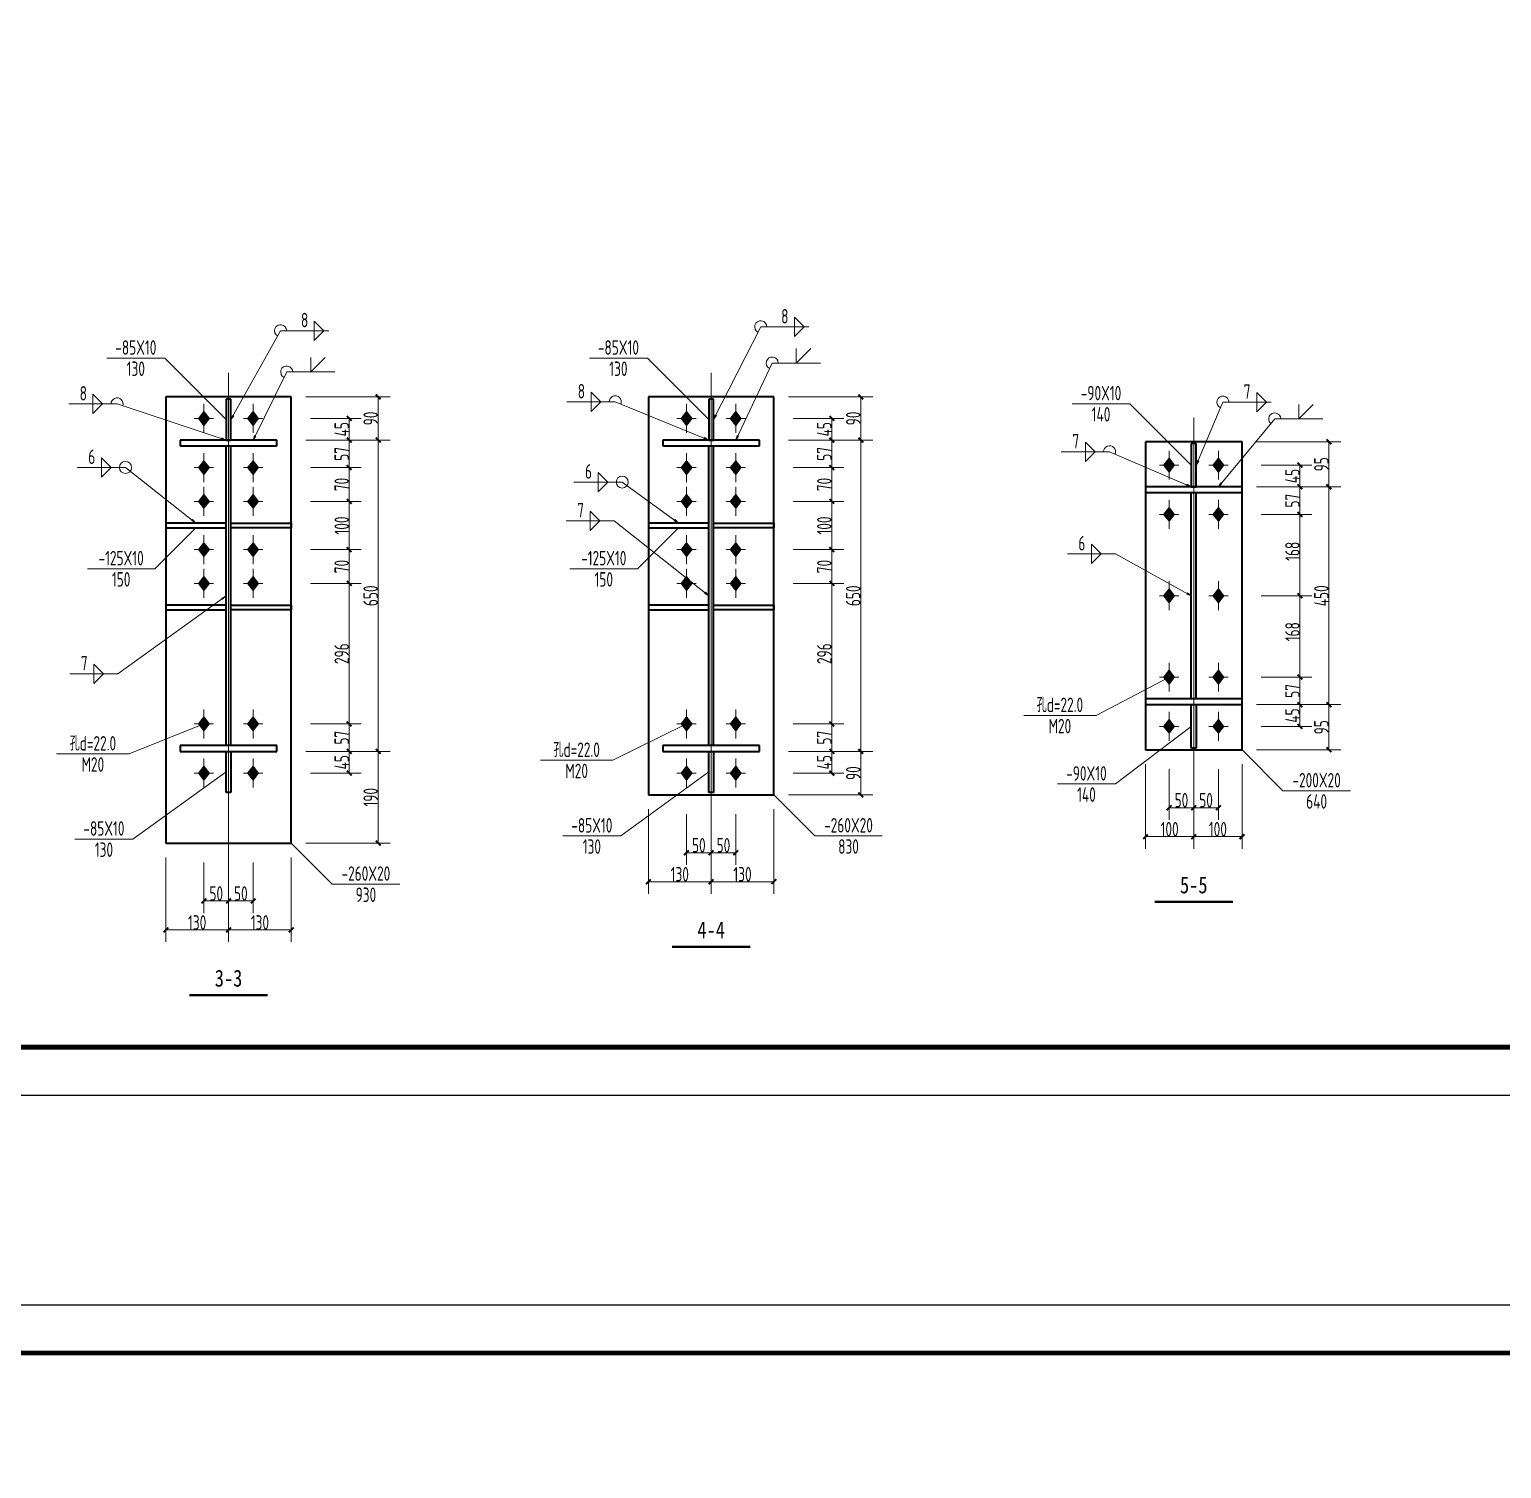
# Model space of a CAD drawing. Extents: x 2303022 to 2899168, y 17226141 to 18257813.
# Drawn here: x 2562090 to 2592593, y 17320104 to 17349933 of the extents above; entities that cross this region are included whole.
import ezdxf
from ezdxf.enums import TextEntityAlignment as Align

# ---------------------------------------------------------------- set-up
doc = ezdxf.new("R2010")
doc.units = 0
doc.header["$LTSCALE"] = 1000
doc.header["$MEASUREMENT"] = 0
doc.linetypes.add('线型6', pattern=[8.75, 5, -1.25, 1.25, -1.25])
for name, color, linetype, lineweight in [('10', 7, 'Continuous', 35), ('20', 2, 'Continuous', 35), ('尺寸标注', 9, 'Continuous', 18), ('焊缝标注', 9, 'Continuous', 18), ('螺栓孔标注', 9, 'Continuous', 18), ('钢板标注', 9, 'Continuous', 18)]:
    doc.layers.add(name, color=color, linetype=linetype, lineweight=lineweight)
doc.layers.add('3T_WOOD', color=21, linetype='Continuous')
doc.layers.add('TK', color=4, linetype='Continuous')
doc.styles.add('FromPkpm', font='Pkpmeng', dxfattribs={"width": 0.7, "bigfont": 'hztxt'})
doc.styles.add('宋体', font='', dxfattribs={"width": 0.8})
doc.styles.get('宋体').set_extended_font_data('SimSun')

# ---------------------------------------------------------------- blocks, each defined once
blk = doc.blocks.new('_ArchTick')
at = {"color": 0, "linetype": 'ByBlock', "const_width": 0.4}
blk.add_lwpolyline([(-0.5, -0.5), (0.5, 0.5)], dxfattribs=at)
blk = doc.blocks.new('GeYuanFrame_66240766', base_point=(20.09, 4.53))
at = {"layer": 'TK'}
blk.add_lwpolyline([(20.09, 4.53), (20.09, 598.53), (1491.09, 598.53), (1491.09, 4.53)], close=True, dxfattribs=at)
at = {"layer": 'TK', "const_width": 1}
blk.add_lwpolyline([(45.09, 588.53), (1481.09, 588.53), (1481.09, 14.53), (45.09, 14.53)], close=True, dxfattribs=at)
blk = doc.blocks.new('GeYuanFrame_52402328', base_point=(20.09, 4.53))
at = {"layer": 'TK'}
blk.add_lwpolyline([(20.09, 4.53), (20.09, 598.53), (1491.09, 598.53), (1491.09, 4.53)], close=True, dxfattribs=at)
at = {"layer": 'TK', "const_width": 1}
blk.add_lwpolyline([(45.09, 588.53), (1481.09, 588.53), (1481.09, 14.53), (45.09, 14.53)], close=True, dxfattribs=at)

msp = doc.modelspace()

# ---------------------------------------------------------------- hatches: boundary and pattern name
at = {"layer": '10'}
for points in [[(2565705.2, 17342001.1), (2565605.2, 17341871.1), (2565705.2, 17341741.1), (2565805.2, 17341871.1)], [(2566725.2, 17342001.1), (2566625.2, 17341871.1), (2566725.2, 17341741.1), (2566825.2, 17341871.1)], [(2575705.2, 17342001.1), (2575605.2, 17341871.1), (2575705.2, 17341741.1), (2575805.2, 17341871.1)], [(2576725.2, 17342001.1), (2576625.2, 17341871.1), (2576725.2, 17341741.1), (2576825.2, 17341871.1)], [(2565705.2, 17340981.1), (2565605.2, 17340851.1), (2565705.2, 17340721.1), (2565805.2, 17340851.1)], [(2566725.2, 17340981.1), (2566625.2, 17340851.1), (2566725.2, 17340721.1), (2566825.2, 17340851.1)], [(2575705.2, 17340981.1), (2575605.2, 17340851.1), (2575705.2, 17340721.1), (2575805.2, 17340851.1)], [(2576725.2, 17340981.1), (2576625.2, 17340851.1), (2576725.2, 17340721.1), (2576825.2, 17340851.1)], [(2585705.2, 17341031.9), (2585605.2, 17340901.9), (2585705.2, 17340771.9), (2585805.2, 17340901.9)], [(2586725.2, 17341031.9), (2586625.2, 17340901.9), (2586725.2, 17340771.9), (2586825.2, 17340901.9)], [(2565705.2, 17340281.1), (2565605.2, 17340151.1), (2565705.2, 17340021.1), (2565805.2, 17340151.1)], [(2566725.2, 17340281.1), (2566625.2, 17340151.1), (2566725.2, 17340021.1), (2566825.2, 17340151.1)], [(2575705.2, 17340281.1), (2575605.2, 17340151.1), (2575705.2, 17340021.1), (2575805.2, 17340151.1)], [(2576725.2, 17340281.1), (2576625.2, 17340151.1), (2576725.2, 17340021.1), (2576825.2, 17340151.1)], [(2585705.2, 17340011.9), (2585605.2, 17339881.9), (2585705.2, 17339751.9), (2585805.2, 17339881.9)], [(2586725.2, 17340011.9), (2586625.2, 17339881.9), (2586725.2, 17339751.9), (2586825.2, 17339881.9)], [(2565705.2, 17339281.1), (2565605.2, 17339151.1), (2565705.2, 17339021.1), (2565805.2, 17339151.1)], [(2566725.2, 17339281.1), (2566625.2, 17339151.1), (2566725.2, 17339021.1), (2566825.2, 17339151.1)], [(2575705.2, 17339281.1), (2575605.2, 17339151.1), (2575705.2, 17339021.1), (2575805.2, 17339151.1)], [(2576725.2, 17339281.1), (2576625.2, 17339151.1), (2576725.2, 17339021.1), (2576825.2, 17339151.1)], [(2565705.2, 17338581.1), (2565605.2, 17338451.1), (2565705.2, 17338321.1), (2565805.2, 17338451.1)], [(2566725.2, 17338581.1), (2566625.2, 17338451.1), (2566725.2, 17338321.1), (2566825.2, 17338451.1)], [(2575705.2, 17338581.1), (2575605.2, 17338451.1), (2575705.2, 17338321.1), (2575805.2, 17338451.1)], [(2576725.2, 17338581.1), (2576625.2, 17338451.1), (2576725.2, 17338321.1), (2576825.2, 17338451.1)], [(2585705.2, 17338324.8), (2585605.2, 17338194.8), (2585705.2, 17338064.8), (2585805.2, 17338194.8)], [(2586725.2, 17338324.8), (2586625.2, 17338194.8), (2586725.2, 17338064.8), (2586825.2, 17338194.8)], [(2585705.2, 17336637.6), (2585605.2, 17336507.6), (2585705.2, 17336377.6), (2585805.2, 17336507.6)], [(2586725.2, 17336637.6), (2586625.2, 17336507.6), (2586725.2, 17336377.6), (2586825.2, 17336507.6)], [(2565705.2, 17335668.5), (2565605.2, 17335538.5), (2565705.2, 17335408.5), (2565805.2, 17335538.5)], [(2566725.2, 17335668.5), (2566625.2, 17335538.5), (2566725.2, 17335408.5), (2566825.2, 17335538.5)], [(2575705.2, 17335668.5), (2575605.2, 17335538.5), (2575705.2, 17335408.5), (2575805.2, 17335538.5)], [(2576725.2, 17335668.5), (2576625.2, 17335538.5), (2576725.2, 17335408.5), (2576825.2, 17335538.5)], [(2585705.2, 17335617.6), (2585605.2, 17335487.6), (2585705.2, 17335357.6), (2585805.2, 17335487.6)], [(2586725.2, 17335617.6), (2586625.2, 17335487.6), (2586725.2, 17335357.6), (2586825.2, 17335487.6)], [(2565705.2, 17334648.5), (2565605.2, 17334518.5), (2565705.2, 17334388.5), (2565805.2, 17334518.5)], [(2566725.2, 17334648.5), (2566625.2, 17334518.5), (2566725.2, 17334388.5), (2566825.2, 17334518.5)], [(2575705.2, 17334648.5), (2575605.2, 17334518.5), (2575705.2, 17334388.5), (2575805.2, 17334518.5)], [(2576725.2, 17334648.5), (2576625.2, 17334518.5), (2576725.2, 17334388.5), (2576825.2, 17334518.5)]]:
    msp.add_hatch(color=1, dxfattribs=at).paths.add_polyline_path(points)
at = {"layer": '焊缝标注'}
for points in [[(2566265.2, 17341846.1), (2566327, 17341926.2), (2566300.8, 17341940.8)], [(2576265.2, 17341846.1), (2576323.9, 17341928.4), (2576297.2, 17341942)], [(2566165.2, 17341421.1), (2566075.1, 17341466.8), (2566065.6, 17341438.4)], [(2566725.2, 17341421.1), (2566782.9, 17341504.2), (2566756, 17341517.4)], [(2576165.2, 17341421.1), (2576078.4, 17341472.9), (2576067, 17341445.1)], [(2576725.2, 17341421.1), (2576781.5, 17341505.1), (2576754.4, 17341517.9)], [(2586265.2, 17340901.9), (2586318.2, 17340988), (2586290.6, 17340999.8)], [(2586725.2, 17340451.9), (2586800.6, 17340519.4), (2586777.5, 17340538.5)], [(2586165.2, 17340451.9), (2586079.3, 17340505.2), (2586067.4, 17340477.6)], [(2565540.2, 17339701.1), (2565471.1, 17339774.9), (2565452.5, 17339751.4)], [(2575540.2, 17339701.1), (2575468.3, 17339772.1), (2575450.6, 17339747.9)], [(2566165.2, 17338194.8), (2566075.4, 17338148.4), (2566092.9, 17338124.1)], [(2576165.2, 17338194.8), (2576096.2, 17338268.7), (2576077.6, 17338245.2)], [(2586165.2, 17338194.8), (2586085, 17338256.3), (2586070.5, 17338230.1)]]:
    msp.add_hatch(color=256, dxfattribs=at).paths.add_polyline_path(points)

# ---------------------------------------------------------------- linework, layer by layer
at = {"layer": '10', "linetype": '线型6', "lineweight": 18, "ltscale": 100}
for p, q in [((2566215.2, 17332568.5), (2566215.2, 17342818.5)), ((2576215.2, 17333568.5), (2576215.2, 17342818.5)), ((2586215.2, 17334501.9), (2586215.2, 17341887.6))]:
    msp.add_line(p, q, dxfattribs=at)
at = {"layer": '10', "color": 9, "lineweight": 18, "ltscale": 100}
for p, q in [((2565705.2, 17342171.1), (2565705.2, 17341571.1)), ((2566725.2, 17342171.1), (2566725.2, 17341571.1)), ((2575705.2, 17342171.1), (2575705.2, 17341571.1)), ((2576725.2, 17342171.1), (2576725.2, 17341571.1)), ((2565905.2, 17341871.1), (2565505.2, 17341871.1)), ((2566925.2, 17341871.1), (2566525.2, 17341871.1)), ((2575905.2, 17341871.1), (2575505.2, 17341871.1)), ((2576925.2, 17341871.1), (2576525.2, 17341871.1)), ((2565705.2, 17341151.1), (2565705.2, 17340551.1)), ((2566725.2, 17341151.1), (2566725.2, 17340551.1)), ((2575705.2, 17341151.1), (2575705.2, 17340551.1)), ((2576725.2, 17341151.1), (2576725.2, 17340551.1)), ((2585705.2, 17341201.9), (2585705.2, 17340601.9)), ((2586725.2, 17341201.9), (2586725.2, 17340601.9)), ((2565905.2, 17340851.1), (2565505.2, 17340851.1)), ((2566925.2, 17340851.1), (2566525.2, 17340851.1)), ((2575905.2, 17340851.1), (2575505.2, 17340851.1)), ((2576925.2, 17340851.1), (2576525.2, 17340851.1)), ((2585905.2, 17340901.9), (2585505.2, 17340901.9)), ((2586925.2, 17340901.9), (2586525.2, 17340901.9)), ((2565705.2, 17340451.1), (2565705.2, 17339851.1)), ((2566725.2, 17340451.1), (2566725.2, 17339851.1)), ((2575705.2, 17340451.1), (2575705.2, 17339851.1)), ((2576725.2, 17340451.1), (2576725.2, 17339851.1)), ((2565905.2, 17340151.1), (2565505.2, 17340151.1)), ((2566925.2, 17340151.1), (2566525.2, 17340151.1)), ((2575905.2, 17340151.1), (2575505.2, 17340151.1)), ((2576925.2, 17340151.1), (2576525.2, 17340151.1)), ((2585705.2, 17340181.9), (2585705.2, 17339581.9)), ((2586725.2, 17340181.9), (2586725.2, 17339581.9)), ((2585905.2, 17339881.9), (2585505.2, 17339881.9)), ((2586925.2, 17339881.9), (2586525.2, 17339881.9)), ((2565705.2, 17339451.1), (2565705.2, 17338851.1)), ((2566725.2, 17339451.1), (2566725.2, 17338851.1)), ((2575705.2, 17339451.1), (2575705.2, 17338851.1)), ((2576725.2, 17339451.1), (2576725.2, 17338851.1)), ((2565905.2, 17339151.1), (2565505.2, 17339151.1)), ((2566925.2, 17339151.1), (2566525.2, 17339151.1)), ((2575905.2, 17339151.1), (2575505.2, 17339151.1)), ((2576925.2, 17339151.1), (2576525.2, 17339151.1)), ((2565705.2, 17338751.1), (2565705.2, 17338151.1)), ((2566725.2, 17338751.1), (2566725.2, 17338151.1)), ((2575705.2, 17338751.1), (2575705.2, 17338151.1)), ((2576725.2, 17338751.1), (2576725.2, 17338151.1)), ((2565905.2, 17338451.1), (2565505.2, 17338451.1)), ((2566925.2, 17338451.1), (2566525.2, 17338451.1)), ((2575905.2, 17338451.1), (2575505.2, 17338451.1)), ((2576925.2, 17338451.1), (2576525.2, 17338451.1)), ((2585705.2, 17338494.8), (2585705.2, 17337894.8)), ((2586725.2, 17338494.8), (2586725.2, 17337894.8)), ((2585905.2, 17338194.8), (2585505.2, 17338194.8)), ((2586925.2, 17338194.8), (2586525.2, 17338194.8)), ((2585705.2, 17336807.6), (2585705.2, 17336207.6)), ((2586725.2, 17336807.6), (2586725.2, 17336207.6)), ((2585905.2, 17336507.6), (2585505.2, 17336507.6)), ((2586925.2, 17336507.6), (2586525.2, 17336507.6)), ((2565705.2, 17335838.5), (2565705.2, 17335238.5)), ((2566725.2, 17335838.5), (2566725.2, 17335238.5)), ((2575705.2, 17335838.5), (2575705.2, 17335238.5)), ((2576725.2, 17335838.5), (2576725.2, 17335238.5)), ((2585705.2, 17335787.6), (2585705.2, 17335187.6)), ((2586725.2, 17335787.6), (2586725.2, 17335187.6)), ((2565905.2, 17335538.5), (2565505.2, 17335538.5)), ((2566925.2, 17335538.5), (2566525.2, 17335538.5)), ((2575905.2, 17335538.5), (2575505.2, 17335538.5)), ((2576925.2, 17335538.5), (2576525.2, 17335538.5)), ((2585905.2, 17335487.6), (2585505.2, 17335487.6)), ((2586925.2, 17335487.6), (2586525.2, 17335487.6)), ((2565705.2, 17334818.5), (2565705.2, 17334218.5)), ((2566725.2, 17334818.5), (2566725.2, 17334218.5)), ((2575705.2, 17334818.5), (2575705.2, 17334218.5)), ((2576725.2, 17334818.5), (2576725.2, 17334218.5)), ((2565905.2, 17334518.5), (2565505.2, 17334518.5)), ((2566925.2, 17334518.5), (2566525.2, 17334518.5)), ((2575905.2, 17334518.5), (2575505.2, 17334518.5)), ((2576925.2, 17334518.5), (2576525.2, 17334518.5))]:
    msp.add_line(p, q, dxfattribs=at)
at = {"layer": '10', "color": 3, "lineweight": 35, "ltscale": 100}
for p, q in [((2567215.2, 17341421.1), (2565215.2, 17341421.1)), ((2565215.2, 17341421.1), (2565215.2, 17341301.1)), ((2565215.2, 17341301.1), (2567215.2, 17341301.1)), ((2566165.2, 17335088.5), (2566165.2, 17341301.1)), ((2566265.2, 17335088.5), (2566265.2, 17341301.1)), ((2567215.2, 17341301.1), (2567215.2, 17341421.1)), ((2577215.2, 17341421.1), (2575215.2, 17341421.1)), ((2575215.2, 17341421.1), (2575215.2, 17341301.1)), ((2575215.2, 17341301.1), (2577215.2, 17341301.1)), ((2576165.2, 17335088.5), (2576165.2, 17341301.1)), ((2576265.2, 17335088.5), (2576265.2, 17341301.1)), ((2577215.2, 17341301.1), (2577215.2, 17341421.1)), ((2587215.2, 17340451.9), (2585215.2, 17340451.9)), ((2585215.2, 17340451.9), (2585215.2, 17340331.9)), ((2585215.2, 17340331.9), (2587215.2, 17340331.9)), ((2586165.2, 17336057.6), (2586165.2, 17340331.9)), ((2586265.2, 17336057.6), (2586265.2, 17340331.9)), ((2587215.2, 17340331.9), (2587215.2, 17340451.9)), ((2587215.2, 17336057.6), (2585215.2, 17336057.6)), ((2585215.2, 17336057.6), (2585215.2, 17335937.6)), ((2587215.2, 17335937.6), (2587215.2, 17336057.6)), ((2585215.2, 17335937.6), (2587215.2, 17335937.6)), ((2567215.2, 17335088.5), (2565215.2, 17335088.5)), ((2565215.2, 17335088.5), (2565215.2, 17334968.5)), ((2567215.2, 17334968.5), (2567215.2, 17335088.5)), ((2577215.2, 17335088.5), (2575215.2, 17335088.5)), ((2575215.2, 17335088.5), (2575215.2, 17334968.5)), ((2577215.2, 17334968.5), (2577215.2, 17335088.5)), ((2565215.2, 17334968.5), (2567215.2, 17334968.5)), ((2575215.2, 17334968.5), (2577215.2, 17334968.5))]:
    msp.add_line(p, q, dxfattribs=at)
at = {"layer": '10', "color": 1, "linetype": 'Continuous'}
for points in [[(2565705.2, 17342001.1), (2565605.2, 17341871.1), (2565705.2, 17341741.1), (2565805.2, 17341871.1)], [(2566725.2, 17342001.1), (2566625.2, 17341871.1), (2566725.2, 17341741.1), (2566825.2, 17341871.1)], [(2575705.2, 17342001.1), (2575605.2, 17341871.1), (2575705.2, 17341741.1), (2575805.2, 17341871.1)], [(2576725.2, 17342001.1), (2576625.2, 17341871.1), (2576725.2, 17341741.1), (2576825.2, 17341871.1)], [(2565705.2, 17340981.1), (2565605.2, 17340851.1), (2565705.2, 17340721.1), (2565805.2, 17340851.1)], [(2566725.2, 17340981.1), (2566625.2, 17340851.1), (2566725.2, 17340721.1), (2566825.2, 17340851.1)], [(2575705.2, 17340981.1), (2575605.2, 17340851.1), (2575705.2, 17340721.1), (2575805.2, 17340851.1)], [(2576725.2, 17340981.1), (2576625.2, 17340851.1), (2576725.2, 17340721.1), (2576825.2, 17340851.1)], [(2585705.2, 17341031.9), (2585605.2, 17340901.9), (2585705.2, 17340771.9), (2585805.2, 17340901.9)], [(2586725.2, 17341031.9), (2586625.2, 17340901.9), (2586725.2, 17340771.9), (2586825.2, 17340901.9)], [(2565705.2, 17340281.1), (2565605.2, 17340151.1), (2565705.2, 17340021.1), (2565805.2, 17340151.1)], [(2566725.2, 17340281.1), (2566625.2, 17340151.1), (2566725.2, 17340021.1), (2566825.2, 17340151.1)], [(2575705.2, 17340281.1), (2575605.2, 17340151.1), (2575705.2, 17340021.1), (2575805.2, 17340151.1)], [(2576725.2, 17340281.1), (2576625.2, 17340151.1), (2576725.2, 17340021.1), (2576825.2, 17340151.1)], [(2585705.2, 17340011.9), (2585605.2, 17339881.9), (2585705.2, 17339751.9), (2585805.2, 17339881.9)], [(2586725.2, 17340011.9), (2586625.2, 17339881.9), (2586725.2, 17339751.9), (2586825.2, 17339881.9)], [(2565705.2, 17339281.1), (2565605.2, 17339151.1), (2565705.2, 17339021.1), (2565805.2, 17339151.1)], [(2566725.2, 17339281.1), (2566625.2, 17339151.1), (2566725.2, 17339021.1), (2566825.2, 17339151.1)], [(2575705.2, 17339281.1), (2575605.2, 17339151.1), (2575705.2, 17339021.1), (2575805.2, 17339151.1)], [(2576725.2, 17339281.1), (2576625.2, 17339151.1), (2576725.2, 17339021.1), (2576825.2, 17339151.1)], [(2565705.2, 17338581.1), (2565605.2, 17338451.1), (2565705.2, 17338321.1), (2565805.2, 17338451.1)], [(2566725.2, 17338581.1), (2566625.2, 17338451.1), (2566725.2, 17338321.1), (2566825.2, 17338451.1)], [(2575705.2, 17338581.1), (2575605.2, 17338451.1), (2575705.2, 17338321.1), (2575805.2, 17338451.1)], [(2576725.2, 17338581.1), (2576625.2, 17338451.1), (2576725.2, 17338321.1), (2576825.2, 17338451.1)], [(2585705.2, 17338324.8), (2585605.2, 17338194.8), (2585705.2, 17338064.8), (2585805.2, 17338194.8)], [(2586725.2, 17338324.8), (2586625.2, 17338194.8), (2586725.2, 17338064.8), (2586825.2, 17338194.8)], [(2585705.2, 17336637.6), (2585605.2, 17336507.6), (2585705.2, 17336377.6), (2585805.2, 17336507.6)], [(2586725.2, 17336637.6), (2586625.2, 17336507.6), (2586725.2, 17336377.6), (2586825.2, 17336507.6)], [(2565705.2, 17335668.5), (2565605.2, 17335538.5), (2565705.2, 17335408.5), (2565805.2, 17335538.5)], [(2566725.2, 17335668.5), (2566625.2, 17335538.5), (2566725.2, 17335408.5), (2566825.2, 17335538.5)], [(2575705.2, 17335668.5), (2575605.2, 17335538.5), (2575705.2, 17335408.5), (2575805.2, 17335538.5)], [(2576725.2, 17335668.5), (2576625.2, 17335538.5), (2576725.2, 17335408.5), (2576825.2, 17335538.5)], [(2585705.2, 17335617.6), (2585605.2, 17335487.6), (2585705.2, 17335357.6), (2585805.2, 17335487.6)], [(2586725.2, 17335617.6), (2586625.2, 17335487.6), (2586725.2, 17335357.6), (2586825.2, 17335487.6)], [(2565705.2, 17334648.5), (2565605.2, 17334518.5), (2565705.2, 17334388.5), (2565805.2, 17334518.5)], [(2566725.2, 17334648.5), (2566625.2, 17334518.5), (2566725.2, 17334388.5), (2566825.2, 17334518.5)], [(2575705.2, 17334648.5), (2575605.2, 17334518.5), (2575705.2, 17334388.5), (2575805.2, 17334518.5)], [(2576725.2, 17334648.5), (2576625.2, 17334518.5), (2576725.2, 17334388.5), (2576825.2, 17334518.5)]]:
    msp.add_lwpolyline(points, close=True, dxfattribs=at)
at = {"layer": '10', "lineweight": 35, "ltscale": 100, "const_width": 50}
for points in [[(2585405.2, 17331851.9), (2587025.2, 17331851.9)], [(2575405.2, 17330918.5), (2577025.2, 17330918.5)], [(2565405.2, 17329918.5), (2567025.2, 17329918.5)]]:
    msp.add_lwpolyline(points, dxfattribs=at)
at = {"layer": '20', "lineweight": 35, "ltscale": 100}
for p, q in [((2567515.2, 17342318.5), (2564915.2, 17342318.5)), ((2564915.2, 17342318.5), (2564915.2, 17333068.5)), ((2566265.2, 17342271.1), (2566165.2, 17342271.1)), ((2566165.2, 17342271.1), (2566165.2, 17341421.1)), ((2566265.2, 17341421.1), (2566265.2, 17342271.1)), ((2567515.2, 17333068.5), (2567515.2, 17342318.5)), ((2577515.2, 17342318.5), (2574915.2, 17342318.5)), ((2574915.2, 17342318.5), (2574915.2, 17334068.5)), ((2576265.2, 17342271.1), (2576165.2, 17342271.1)), ((2576165.2, 17342271.1), (2576165.2, 17341421.1)), ((2576265.2, 17341421.1), (2576265.2, 17342271.1)), ((2577515.2, 17334068.5), (2577515.2, 17342318.5)), ((2566165.2, 17341421.1), (2566265.2, 17341421.1)), ((2576165.2, 17341421.1), (2576265.2, 17341421.1)), ((2587215.2, 17341387.6), (2585215.2, 17341387.6)), ((2585215.2, 17341387.6), (2585215.2, 17335001.9)), ((2586265.2, 17341351.9), (2586165.2, 17341351.9)), ((2586165.2, 17341351.9), (2586165.2, 17340451.9)), ((2586265.2, 17340451.9), (2586265.2, 17341351.9)), ((2587215.2, 17335001.9), (2587215.2, 17341387.6)), ((2586165.2, 17340451.9), (2586265.2, 17340451.9)), ((2566165.2, 17339701.1), (2564915.2, 17339701.1)), ((2564915.2, 17339701.1), (2564915.2, 17339601.1)), ((2566165.2, 17339601.1), (2566165.2, 17339701.1)), ((2566265.2, 17339701.1), (2567515.2, 17339701.1)), ((2566265.2, 17339601.1), (2566265.2, 17339701.1)), ((2567515.2, 17339701.1), (2567515.2, 17339601.1)), ((2576165.2, 17339701.1), (2574915.2, 17339701.1)), ((2574915.2, 17339701.1), (2574915.2, 17339601.1)), ((2576165.2, 17339601.1), (2576165.2, 17339701.1)), ((2576265.2, 17339701.1), (2577515.2, 17339701.1)), ((2576265.2, 17339601.1), (2576265.2, 17339701.1)), ((2577515.2, 17339701.1), (2577515.2, 17339601.1)), ((2564915.2, 17339601.1), (2566165.2, 17339601.1)), ((2567515.2, 17339601.1), (2566265.2, 17339601.1)), ((2574915.2, 17339601.1), (2576165.2, 17339601.1)), ((2577515.2, 17339601.1), (2576265.2, 17339601.1)), ((2566165.2, 17338001.1), (2564915.2, 17338001.1)), ((2564915.2, 17338001.1), (2564915.2, 17337901.1)), ((2564915.2, 17337901.1), (2566165.2, 17337901.1)), ((2566165.2, 17337901.1), (2566165.2, 17338001.1)), ((2566265.2, 17338001.1), (2567515.2, 17338001.1)), ((2566265.2, 17337901.1), (2566265.2, 17338001.1)), ((2567515.2, 17337901.1), (2566265.2, 17337901.1)), ((2567515.2, 17338001.1), (2567515.2, 17337901.1)), ((2576165.2, 17338001.1), (2574915.2, 17338001.1)), ((2574915.2, 17338001.1), (2574915.2, 17337901.1)), ((2574915.2, 17337901.1), (2576165.2, 17337901.1)), ((2576165.2, 17337901.1), (2576165.2, 17338001.1)), ((2576265.2, 17338001.1), (2577515.2, 17338001.1)), ((2576265.2, 17337901.1), (2576265.2, 17338001.1)), ((2577515.2, 17337901.1), (2576265.2, 17337901.1)), ((2577515.2, 17338001.1), (2577515.2, 17337901.1)), ((2586165.2, 17335937.6), (2586265.2, 17335937.6)), ((2586165.2, 17335037.6), (2586165.2, 17335937.6)), ((2586265.2, 17335937.6), (2586265.2, 17335037.6)), ((2566165.2, 17334968.5), (2566265.2, 17334968.5)), ((2566165.2, 17334118.5), (2566165.2, 17334968.5)), ((2566265.2, 17334968.5), (2566265.2, 17334118.5)), ((2576165.2, 17334968.5), (2576265.2, 17334968.5)), ((2576165.2, 17334118.5), (2576165.2, 17334968.5)), ((2576265.2, 17334968.5), (2576265.2, 17334118.5)), ((2585215.2, 17335001.9), (2587215.2, 17335001.9)), ((2586265.2, 17335037.6), (2586165.2, 17335037.6)), ((2566265.2, 17334118.5), (2566165.2, 17334118.5)), ((2574915.2, 17334068.5), (2577515.2, 17334068.5)), ((2576265.2, 17334118.5), (2576165.2, 17334118.5)), ((2564915.2, 17333068.5), (2567515.2, 17333068.5))]:
    msp.add_line(p, q, dxfattribs=at)
at = {"layer": '尺寸标注', "linetype": 'Continuous', "lineweight": 18}
for p, q in [((2567815.2, 17342318.5), (2569565.2, 17342318.5)), ((2569315.2, 17341421.1), (2569315.2, 17342318.5)), ((2577815.2, 17342318.5), (2579565.2, 17342318.5)), ((2579315.2, 17341421.1), (2579315.2, 17342318.5)), ((2567915.2, 17341871.1), (2568965.2, 17341871.1)), ((2568715.2, 17341421.1), (2568715.2, 17341871.1)), ((2577915.2, 17341871.1), (2578965.2, 17341871.1)), ((2578715.2, 17341421.1), (2578715.2, 17341871.1)), ((2567815.2, 17341421.1), (2569565.2, 17341421.1)), ((2567815.2, 17341421.1), (2569565.2, 17341421.1)), ((2567915.2, 17341421.1), (2568965.2, 17341421.1)), ((2567915.2, 17341421.1), (2568965.2, 17341421.1)), ((2568715.2, 17340851.1), (2568715.2, 17341421.1)), ((2569315.2, 17334968.5), (2569315.2, 17341421.1)), ((2577815.2, 17341421.1), (2579565.2, 17341421.1)), ((2577815.2, 17341421.1), (2579565.2, 17341421.1)), ((2577915.2, 17341421.1), (2578965.2, 17341421.1)), ((2577915.2, 17341421.1), (2578965.2, 17341421.1)), ((2578715.2, 17340851.1), (2578715.2, 17341421.1)), ((2579315.2, 17334968.5), (2579315.2, 17341421.1)), ((2587515.2, 17341387.6), (2589265.2, 17341387.6)), ((2589015.2, 17340451.9), (2589015.2, 17341387.6)), ((2567915.2, 17340851.1), (2568965.2, 17340851.1)), ((2567915.2, 17340851.1), (2568965.2, 17340851.1)), ((2568715.2, 17340151.1), (2568715.2, 17340851.1)), ((2577915.2, 17340851.1), (2578965.2, 17340851.1)), ((2577915.2, 17340851.1), (2578965.2, 17340851.1)), ((2578715.2, 17340151.1), (2578715.2, 17340851.1)), ((2587615.2, 17340901.9), (2588665.2, 17340901.9)), ((2588415.2, 17340451.9), (2588415.2, 17340901.9)), ((2587515.2, 17340451.9), (2589265.2, 17340451.9)), ((2587515.2, 17340451.9), (2589265.2, 17340451.9)), ((2587615.2, 17340451.9), (2588665.2, 17340451.9)), ((2587615.2, 17340451.9), (2588665.2, 17340451.9)), ((2588415.2, 17339881.9), (2588415.2, 17340451.9)), ((2589015.2, 17335937.6), (2589015.2, 17340451.9)), ((2567915.2, 17340151.1), (2568965.2, 17340151.1)), ((2567915.2, 17340151.1), (2568965.2, 17340151.1)), ((2568715.2, 17339151.1), (2568715.2, 17340151.1)), ((2577915.2, 17340151.1), (2578965.2, 17340151.1)), ((2577915.2, 17340151.1), (2578965.2, 17340151.1)), ((2578715.2, 17339151.1), (2578715.2, 17340151.1)), ((2587615.2, 17339881.9), (2588665.2, 17339881.9)), ((2587615.2, 17339881.9), (2588665.2, 17339881.9)), ((2588415.2, 17336507.6), (2588415.2, 17339881.9)), ((2567915.2, 17339151.1), (2568965.2, 17339151.1)), ((2567915.2, 17339151.1), (2568965.2, 17339151.1)), ((2568715.2, 17338451.1), (2568715.2, 17339151.1)), ((2577915.2, 17339151.1), (2578965.2, 17339151.1)), ((2577915.2, 17339151.1), (2578965.2, 17339151.1)), ((2578715.2, 17338451.1), (2578715.2, 17339151.1)), ((2567915.2, 17338451.1), (2568965.2, 17338451.1)), ((2567915.2, 17338451.1), (2568965.2, 17338451.1)), ((2568715.2, 17335538.5), (2568715.2, 17338451.1)), ((2577915.2, 17338451.1), (2578965.2, 17338451.1)), ((2577915.2, 17338451.1), (2578965.2, 17338451.1)), ((2578715.2, 17335538.5), (2578715.2, 17338451.1)), ((2587615.2, 17338194.8), (2588665.2, 17338194.8)), ((2587615.2, 17338194.8), (2588665.2, 17338194.8)), ((2587615.2, 17336507.6), (2588665.2, 17336507.6)), ((2587615.2, 17336507.6), (2588665.2, 17336507.6)), ((2588415.2, 17335937.6), (2588415.2, 17336507.6)), ((2587515.2, 17335937.6), (2589265.2, 17335937.6)), ((2587515.2, 17335937.6), (2589265.2, 17335937.6)), ((2587615.2, 17335937.6), (2588665.2, 17335937.6)), ((2587615.2, 17335937.6), (2588665.2, 17335937.6)), ((2588415.2, 17335937.6), (2588415.2, 17335487.6)), ((2589015.2, 17335001.9), (2589015.2, 17335937.6)), ((2567915.2, 17335538.5), (2568965.2, 17335538.5)), ((2567915.2, 17335538.5), (2568965.2, 17335538.5)), ((2568715.2, 17334968.5), (2568715.2, 17335538.5)), ((2577915.2, 17335538.5), (2578965.2, 17335538.5)), ((2577915.2, 17335538.5), (2578965.2, 17335538.5)), ((2578715.2, 17334968.5), (2578715.2, 17335538.5)), ((2587615.2, 17335487.6), (2588665.2, 17335487.6)), ((2567815.2, 17334968.5), (2569565.2, 17334968.5)), ((2567815.2, 17334968.5), (2569565.2, 17334968.5)), ((2567915.2, 17334968.5), (2568965.2, 17334968.5)), ((2567915.2, 17334968.5), (2568965.2, 17334968.5)), ((2568715.2, 17334968.5), (2568715.2, 17334518.5)), ((2569315.2, 17333068.5), (2569315.2, 17334968.5)), ((2577815.2, 17334968.5), (2579565.2, 17334968.5)), ((2577815.2, 17334968.5), (2579565.2, 17334968.5)), ((2577915.2, 17334968.5), (2578965.2, 17334968.5)), ((2577915.2, 17334968.5), (2578965.2, 17334968.5)), ((2578715.2, 17334968.5), (2578715.2, 17334518.5)), ((2579315.2, 17334068.5), (2579315.2, 17334968.5)), ((2587515.2, 17335001.9), (2589265.2, 17335001.9)), ((2567915.2, 17334518.5), (2568965.2, 17334518.5)), ((2577915.2, 17334518.5), (2578965.2, 17334518.5)), ((2585215.2, 17334701.9), (2585215.2, 17332951.9)), ((2585705.2, 17334601.9), (2585705.2, 17333551.9)), ((2586215.2, 17334701.9), (2586215.2, 17332951.9)), ((2586215.2, 17334701.9), (2586215.2, 17332951.9)), ((2586215.2, 17334601.9), (2586215.2, 17333551.9)), ((2586215.2, 17334601.9), (2586215.2, 17333551.9)), ((2586725.2, 17334601.9), (2586725.2, 17333551.9)), ((2587215.2, 17334701.9), (2587215.2, 17332951.9)), ((2577815.2, 17334068.5), (2579565.2, 17334068.5)), ((2574915.2, 17333768.5), (2574915.2, 17332018.5)), ((2575705.2, 17333668.5), (2575705.2, 17332618.5)), ((2576215.2, 17333768.5), (2576215.2, 17332018.5)), ((2576215.2, 17333768.5), (2576215.2, 17332018.5)), ((2576215.2, 17333668.5), (2576215.2, 17332618.5)), ((2576215.2, 17333668.5), (2576215.2, 17332618.5)), ((2576725.2, 17333668.5), (2576725.2, 17332618.5)), ((2577515.2, 17333768.5), (2577515.2, 17332018.5)), ((2585705.2, 17333801.9), (2586215.2, 17333801.9)), ((2586215.2, 17333801.9), (2586725.2, 17333801.9)), ((2567815.2, 17333068.5), (2569565.2, 17333068.5)), ((2585215.2, 17333201.9), (2586215.2, 17333201.9)), ((2586215.2, 17333201.9), (2587215.2, 17333201.9)), ((2564915.2, 17332768.5), (2564915.2, 17331018.5)), ((2565705.2, 17332668.5), (2565705.2, 17331618.5)), ((2566215.2, 17332768.5), (2566215.2, 17331018.5)), ((2566215.2, 17332768.5), (2566215.2, 17331018.5)), ((2566215.2, 17332668.5), (2566215.2, 17331618.5)), ((2566215.2, 17332668.5), (2566215.2, 17331618.5)), ((2566725.2, 17332668.5), (2566725.2, 17331618.5)), ((2567515.2, 17332768.5), (2567515.2, 17331018.5)), ((2575705.2, 17332868.5), (2576215.2, 17332868.5)), ((2576215.2, 17332868.5), (2576725.2, 17332868.5)), ((2574915.2, 17332268.5), (2576215.2, 17332268.5)), ((2576215.2, 17332268.5), (2577515.2, 17332268.5)), ((2565705.2, 17331868.5), (2566215.2, 17331868.5)), ((2566215.2, 17331868.5), (2566725.2, 17331868.5)), ((2564915.2, 17331268.5), (2566215.2, 17331268.5)), ((2566215.2, 17331268.5), (2567515.2, 17331268.5))]:
    msp.add_line(p, q, dxfattribs=at)
at = {"layer": '焊缝标注', "lineweight": 18, "ltscale": 100}
for p, q in [((2567991.7, 17343888.9), (2568191.7, 17343688.9)), ((2567991.7, 17343688.9), (2567991.7, 17343888.9)), ((2577942.1, 17343967.8), (2578142.1, 17343767.8)), ((2577942.1, 17343767.8), (2577942.1, 17343967.8)), ((2566265.2, 17341846.1), (2567291.7, 17343688.9)), ((2567291.7, 17343688.9), (2568291.7, 17343688.9)), ((2567991.7, 17343488.9), (2568191.7, 17343688.9)), ((2567991.7, 17343688.9), (2567991.7, 17343488.9)), ((2576265.2, 17341846.1), (2577242.1, 17343767.8)), ((2577242.1, 17343767.8), (2578242.1, 17343767.8)), ((2577942.1, 17343567.8), (2578142.1, 17343767.8)), ((2577942.1, 17343767.8), (2577942.1, 17343567.8)), ((2577979.7, 17343018.6), (2577979.7, 17343318.6)), ((2577979.7, 17343018.6), (2578279.7, 17343318.6)), ((2567920.5, 17342833.3), (2567920.5, 17343133.3)), ((2567920.5, 17342833.3), (2568220.5, 17343133.3)), ((2576725.2, 17341421.1), (2577479.7, 17343018.6)), ((2577479.7, 17343018.6), (2578479.7, 17343018.6)), ((2566725.2, 17341421.1), (2567420.5, 17342833.3)), ((2567420.5, 17342833.3), (2568420.5, 17342833.3)), ((2563606, 17342170.9), (2563406, 17342370.9)), ((2563406, 17342170.9), (2563406, 17342370.9)), ((2573927.1, 17342214.6), (2573727.1, 17342414.6)), ((2573727.1, 17342214.6), (2573727.1, 17342414.6)), ((2587521.2, 17342407.2), (2587721.2, 17342207.2)), ((2587521.2, 17342207.2), (2587521.2, 17342407.2)), ((2563906, 17342170.9), (2562906, 17342170.9)), ((2563606, 17342170.9), (2563406, 17341970.9)), ((2563406, 17342170.9), (2563406, 17341970.9)), ((2566165.2, 17341421.1), (2563906, 17342170.9)), ((2574227.1, 17342214.6), (2573227.1, 17342214.6)), ((2573927.1, 17342214.6), (2573727.1, 17342014.6)), ((2573727.1, 17342214.6), (2573727.1, 17342014.6)), ((2576165.2, 17341421.1), (2574227.1, 17342214.6)), ((2586265.2, 17340901.9), (2586821.2, 17342207.2)), ((2586821.2, 17342207.2), (2587821.2, 17342207.2)), ((2587521.2, 17342007.2), (2587721.2, 17342207.2)), ((2587521.2, 17342207.2), (2587521.2, 17342007.2)), ((2588392.3, 17341860.6), (2588392.3, 17342160.6)), ((2588392.3, 17341860.6), (2588692.3, 17342160.6)), ((2586725.2, 17340451.9), (2587892.3, 17341860.6)), ((2587892.3, 17341860.6), (2588892.3, 17341860.6)), ((2584471, 17341180.1), (2583471, 17341180.1)), ((2584171, 17341180.1), (2583971, 17341380.1)), ((2583971, 17341180.1), (2583971, 17341380.1)), ((2584171, 17341180.1), (2583971, 17340980.1)), ((2583971, 17341180.1), (2583971, 17340980.1)), ((2586165.2, 17340451.9), (2584471, 17341180.1)), ((2564080.8, 17340855.3), (2563080.8, 17340855.3)), ((2563780.8, 17340855.3), (2563580.8, 17341055.3)), ((2563580.8, 17340855.3), (2563580.8, 17341055.3)), ((2563780.8, 17340855.3), (2563580.8, 17340655.3)), ((2563580.8, 17340855.3), (2563580.8, 17340655.3)), ((2565540.2, 17339701.1), (2564080.8, 17340855.3)), ((2574373.3, 17340551.7), (2573373.3, 17340551.7)), ((2574073.3, 17340551.7), (2573873.3, 17340751.7)), ((2573873.3, 17340551.7), (2573873.3, 17340751.7)), ((2574073.3, 17340551.7), (2573873.3, 17340351.7)), ((2573873.3, 17340551.7), (2573873.3, 17340351.7)), ((2575540.2, 17339701.1), (2574373.3, 17340551.7)), ((2573908.8, 17339747.7), (2573708.8, 17339947.7)), ((2573708.8, 17339747.7), (2573708.8, 17339947.7)), ((2574208.8, 17339747.7), (2573208.8, 17339747.7)), ((2573908.8, 17339747.7), (2573708.8, 17339547.7)), ((2573708.8, 17339747.7), (2573708.8, 17339547.7)), ((2576165.2, 17338194.8), (2574208.8, 17339747.7)), ((2584597, 17339063), (2583597, 17339063)), ((2584297, 17339063), (2584097, 17339263)), ((2584097, 17339063), (2584097, 17339263)), ((2584297, 17339063), (2584097, 17338863)), ((2584097, 17339063), (2584097, 17338863)), ((2586165.2, 17338194.8), (2584597, 17339063)), ((2566165.2, 17338194.8), (2563924.3, 17336577.1)), ((2563924.3, 17336577.1), (2562924.3, 17336577.1)), ((2563624.3, 17336577.1), (2563424.3, 17336777.1)), ((2563424.3, 17336577.1), (2563424.3, 17336777.1)), ((2563624.3, 17336577.1), (2563424.3, 17336377.1)), ((2563424.3, 17336577.1), (2563424.3, 17336377.1))]:
    msp.add_line(p, q, dxfattribs=at)
at = {"layer": '焊缝标注', "linetype": 'Continuous'}
for points in [[(2566265.2, 17341846.1), (2566327, 17341926.2), (2566300.8, 17341940.8)], [(2576265.2, 17341846.1), (2576323.9, 17341928.4), (2576297.2, 17341942)], [(2566165.2, 17341421.1), (2566075.1, 17341466.8), (2566065.6, 17341438.4)], [(2566725.2, 17341421.1), (2566782.9, 17341504.2), (2566756, 17341517.4)], [(2576165.2, 17341421.1), (2576078.4, 17341472.9), (2576067, 17341445.1)], [(2576725.2, 17341421.1), (2576781.5, 17341505.1), (2576754.4, 17341517.9)], [(2586265.2, 17340901.9), (2586318.2, 17340988), (2586290.6, 17340999.8)], [(2586725.2, 17340451.9), (2586800.6, 17340519.4), (2586777.5, 17340538.5)], [(2586165.2, 17340451.9), (2586079.3, 17340505.2), (2586067.4, 17340477.6)], [(2565540.2, 17339701.1), (2565471.1, 17339774.9), (2565452.5, 17339751.4)], [(2575540.2, 17339701.1), (2575468.3, 17339772.1), (2575450.6, 17339747.9)], [(2566165.2, 17338194.8), (2566075.4, 17338148.4), (2566092.9, 17338124.1)], [(2576165.2, 17338194.8), (2576096.2, 17338268.7), (2576077.6, 17338245.2)], [(2586165.2, 17338194.8), (2586085, 17338256.3), (2586070.5, 17338230.1)]]:
    msp.add_lwpolyline(points, close=True, dxfattribs=at)
at = {"layer": '焊缝标注', "lineweight": 18, "ltscale": 100}
for centre in [(2564080.8, 17340855.3), (2574373.3, 17340551.7)]:
    msp.add_circle(centre, 125, dxfattribs=at)
for centre, start, end in [((2577242.1, 17343767.8), 0, 243.05406), ((2567291.7, 17343688.9), 0, 240.8831), ((2577479.7, 17343018.6), 0, 244.72089), ((2567420.5, 17342833.3), 0, 243.78911), ((2563906, 17342170.9), 341.63995, 180), ((2574227.1, 17342214.6), 337.7355, 180), ((2586821.2, 17342207.2), 0, 246.92999), ((2587892.3, 17341860.6), 0, 230.35916), ((2584471, 17341180.1), 336.74216, 180)]:
    msp.add_arc(centre, 125, start, end, dxfattribs=at)
at = {"layer": '螺栓孔标注', "lineweight": 18, "ltscale": 100}
for p, q in [((2585705.2, 17336507.6), (2584191.4, 17335713.6)), ((2584191.4, 17335713.6), (2582691.4, 17335713.6)), ((2565705.2, 17335538.5), (2564153.4, 17334916.8)), ((2575705.2, 17335538.5), (2574178.4, 17334783.8)), ((2564153.4, 17334916.8), (2562653.4, 17334916.8)), ((2574178.4, 17334783.8), (2572678.4, 17334783.8))]:
    msp.add_line(p, q, dxfattribs=at)
at = {"layer": '螺栓孔标注', "ltscale": 100, "const_width": 10}
for points in [[(2585710.2, 17336507.6, 1), (2585700.2, 17336507.6, 1)], [(2565710.2, 17335538.5, 1), (2565700.2, 17335538.5, 1)], [(2575710.2, 17335538.5, 1), (2575700.2, 17335538.5, 1)]]:
    msp.add_lwpolyline(points, format="xyb", close=True, dxfattribs=at)
at = {"layer": '钢板标注', "lineweight": 18, "ltscale": 100}
for p, q in [((2564894, 17343120.4), (2563694, 17343120.4)), ((2566165.2, 17341846.1), (2564894, 17343120.4)), ((2574894, 17343120.4), (2573694, 17343120.4)), ((2576165.2, 17341846.1), (2574894, 17343120.4)), ((2584894, 17342176.2), (2583694, 17342176.2)), ((2586165.2, 17340901.9), (2584894, 17342176.2)), ((2565540.2, 17339601.1), (2564690, 17338754.3)), ((2575540.2, 17339601.1), (2574690, 17338754.3)), ((2564690, 17338754.3), (2563290, 17338754.3)), ((2574690, 17338754.3), (2573290, 17338754.3)), ((2586165.2, 17335487.6), (2584592, 17334293.2)), ((2587215.2, 17335001.9), (2588061.4, 17334151)), ((2566165.2, 17334543.5), (2564233.1, 17333151.7)), ((2576165.2, 17334543.5), (2574343.4, 17333216)), ((2584592, 17334293.2), (2583392, 17334293.2)), ((2588061.4, 17334151), (2589461.4, 17334151)), ((2577515.2, 17334068.5), (2578361.4, 17333217.6)), ((2574343.4, 17333216), (2573143.4, 17333216)), ((2578361.4, 17333217.6), (2579761.4, 17333217.6)), ((2564233.1, 17333151.7), (2563033.1, 17333151.7)), ((2567515.2, 17333068.5), (2568361.4, 17332217.6)), ((2568361.4, 17332217.6), (2569761.4, 17332217.6))]:
    msp.add_line(p, q, dxfattribs=at)
at = {"layer": '钢板标注', "ltscale": 100, "const_width": 10}
for points in [[(2566170.2, 17341846.1, 1), (2566160.2, 17341846.1, 1)], [(2576170.2, 17341846.1, 1), (2576160.2, 17341846.1, 1)], [(2586170.2, 17340901.9, 1), (2586160.2, 17340901.9, 1)], [(2565545.2, 17339601.1, 1), (2565535.2, 17339601.1, 1)], [(2575545.2, 17339601.1, 1), (2575535.2, 17339601.1, 1)], [(2586170.2, 17335487.6, 1), (2586160.2, 17335487.6, 1)], [(2587220.2, 17335001.9, 1), (2587210.2, 17335001.9, 1)], [(2566170.2, 17334543.5, 1), (2566160.2, 17334543.5, 1)], [(2576170.2, 17334543.5, 1), (2576160.2, 17334543.5, 1)], [(2577520.2, 17334068.5, 1), (2577510.2, 17334068.5, 1)], [(2567520.2, 17333068.5, 1), (2567510.2, 17333068.5, 1)]]:
    msp.add_lwpolyline(points, format="xyb", close=True, dxfattribs=at)

# ---------------------------------------------------------------- block references
at = {"layer": '3T_WOOD', "xscale": 100, "yscale": 100, "zscale": 100}
for name, p in [('GeYuanFrame_66240766', (2536209.8, 17327837.5)), ('GeYuanFrame_52402328', (2536209.8, 17264101.1))]:
    msp.add_blockref(name, p, dxfattribs=at)
at = {"layer": '尺寸标注', "linetype": 'Continuous', "lineweight": 18, "xscale": 100, "yscale": 100, "zscale": 100}
for p, rotation in [((2569315.2, 17342318.5), 90), ((2579315.2, 17342318.5), 90), ((2568715.2, 17341871.1), 90), ((2578715.2, 17341871.1), 90), ((2568715.2, 17341421.1), 90), ((2568715.2, 17341421.1), 270), ((2569315.2, 17341421.1), 270), ((2569315.2, 17341421.1), 90), ((2578715.2, 17341421.1), 90), ((2578715.2, 17341421.1), 270), ((2579315.2, 17341421.1), 270), ((2579315.2, 17341421.1), 90), ((2589015.2, 17341387.6), 90), ((2568715.2, 17340851.1), 90), ((2568715.2, 17340851.1), 270), ((2578715.2, 17340851.1), 90), ((2578715.2, 17340851.1), 270), ((2588415.2, 17340901.9), 90), ((2588415.2, 17340451.9), 90), ((2588415.2, 17340451.9), 270), ((2589015.2, 17340451.9), 270), ((2589015.2, 17340451.9), 90), ((2568715.2, 17340151.1), 270), ((2568715.2, 17340151.1), 90), ((2578715.2, 17340151.1), 270), ((2578715.2, 17340151.1), 90), ((2588415.2, 17339881.9), 90), ((2588415.2, 17339881.9), 270), ((2568715.2, 17339151.1), 270), ((2568715.2, 17339151.1), 90), ((2578715.2, 17339151.1), 270), ((2578715.2, 17339151.1), 90), ((2568715.2, 17338451.1), 90), ((2568715.2, 17338451.1), 270), ((2578715.2, 17338451.1), 90), ((2578715.2, 17338451.1), 270), ((2588415.2, 17338194.8), 90), ((2588415.2, 17338194.8), 270), ((2588415.2, 17336507.6), 270), ((2588415.2, 17336507.6), 90), ((2588415.2, 17335937.6), 270), ((2588415.2, 17335937.6), 90), ((2589015.2, 17335937.6), 270), ((2589015.2, 17335937.6), 90), ((2568715.2, 17335538.5), 270), ((2568715.2, 17335538.5), 90), ((2578715.2, 17335538.5), 270), ((2578715.2, 17335538.5), 90), ((2588415.2, 17335487.6), 270), ((2589015.2, 17335001.9), 270), ((2568715.2, 17334968.5), 270), ((2568715.2, 17334968.5), 90), ((2569315.2, 17334968.5), 270), ((2569315.2, 17334968.5), 90), ((2578715.2, 17334968.5), 270), ((2578715.2, 17334968.5), 90), ((2579315.2, 17334968.5), 270), ((2579315.2, 17334968.5), 90), ((2568715.2, 17334518.5), 270), ((2578715.2, 17334518.5), 270), ((2579315.2, 17334068.5), 270), ((2585705.2, 17333801.9), 180), ((2586215.2, 17333801.9), 180), ((2585215.2, 17333201.9), 180), ((2586215.2, 17333201.9), 180), ((2569315.2, 17333068.5), 270), ((2575705.2, 17332868.5), 180), ((2576215.2, 17332868.5), 180), ((2574915.2, 17332268.5), 180), ((2576215.2, 17332268.5), 180), ((2565705.2, 17331868.5), 180), ((2566215.2, 17331868.5), 180), ((2564915.2, 17331268.5), 180), ((2566215.2, 17331268.5), 180)]:
    msp.add_blockref('_ArchTick', p, dxfattribs=dict(at, rotation=rotation))
for p in [(2586215.2, 17333801.9), (2586725.2, 17333801.9), (2586215.2, 17333201.9), (2587215.2, 17333201.9), (2576215.2, 17332868.5), (2576725.2, 17332868.5), (2576215.2, 17332268.5), (2577515.2, 17332268.5), (2566215.2, 17331868.5), (2566725.2, 17331868.5), (2566215.2, 17331268.5), (2567515.2, 17331268.5)]:
    msp.add_blockref('_ArchTick', p, dxfattribs=at)

# ---------------------------------------------------------------- texts
at = {"layer": '10', "lineweight": 25, "style": '宋体', "width": 0.8}
for s, p in [('5-5', (2586215.2, 17332201.9)), ('4-4', (2576215.2, 17331268.5)), ('3-3', (2566215.2, 17330268.5))]:
    msp.add_text(s, height=350, dxfattribs=at).set_placement(p, align=Align.MIDDLE_CENTER)
at = {"layer": '尺寸标注', "linetype": 'Continuous', "lineweight": 18, "char_height": 300, "attachment_point": 5, "rotation": 90, "style": 'FromPkpm'}
for s, insert in [('\\A1;45', (2568560.2, 17341646.1)), ('\\A1;90', (2569160.2, 17341869.8)), ('\\A1;45', (2578560.2, 17341646.1)), ('\\A1;90', (2579160.2, 17341869.8)), ('\\A1;57', (2568560.2, 17341136.1)), ('\\A1;57', (2578560.2, 17341136.1)), ('\\A1;95', (2588860.2, 17340919.8)), ('\\A1;70', (2568560.2, 17340501.1)), ('\\A1;70', (2578560.2, 17340501.1)), ('\\A1;45', (2588260.2, 17340676.9)), ('\\A1;57', (2588260.2, 17340166.9)), ('\\A1;100', (2568560.2, 17339651.1)), ('\\A1;100', (2578560.2, 17339651.1)), ('\\A1;168', (2588260.2, 17339116.4)), ('\\A1;70', (2568560.2, 17338801.1)), ('\\A1;70', (2578560.2, 17338801.1)), ('\\A1;450', (2588860.2, 17338194.8)), ('\\A1;650', (2569160.2, 17338194.8)), ('\\A1;650', (2579160.2, 17338194.8)), ('\\A1;168', (2588260.2, 17337450.3)), ('\\A1;296', (2568560.2, 17336994.8)), ('\\A1;296', (2578560.2, 17336994.8)), ('\\A1;57', (2588260.2, 17336222.6)), ('\\A1;45', (2588260.2, 17335712.6)), ('\\A1;57', (2568560.2, 17335253.5)), ('\\A1;57', (2578560.2, 17335253.5)), ('\\A1;95', (2588860.2, 17335469.8)), ('\\A1;45', (2568560.2, 17334743.5)), ('\\A1;45', (2578560.2, 17334743.5)), ('\\A1;90', (2579160.2, 17334518.5)), ('\\A1;190', (2569160.2, 17334018.5))]:
    msp.add_mtext(s, dxfattribs=dict(at, insert=insert))
at = {"layer": '尺寸标注', "linetype": 'Continuous', "lineweight": 18, "char_height": 300, "attachment_point": 5, "style": 'FromPkpm'}
for s, insert in [('\\A1;50', (2585960.2, 17333956.9)), ('\\A1;50', (2586470.2, 17333956.9)), ('\\A1;100', (2585715.2, 17333356.9)), ('\\A1;100', (2586715.2, 17333356.9)), ('\\A1;50', (2575960.2, 17333023.5)), ('\\A1;50', (2576470.2, 17333023.5)), ('\\A1;130', (2575565.2, 17332423.5)), ('\\A1;130', (2576865.2, 17332423.5)), ('\\A1;50', (2565960.2, 17332023.5)), ('\\A1;50', (2566470.2, 17332023.5)), ('\\A1;130', (2565565.2, 17331423.5)), ('\\A1;130', (2566865.2, 17331423.5))]:
    msp.add_mtext(s, dxfattribs=dict(at, insert=insert))
at = {"layer": '焊缝标注', "lineweight": 25, "style": 'FromPkpm', "width": 0.7}
for s, p in [('8', (2567791.7, 17343758.9)), ('8', (2577742.1, 17343837.8)), ('8', (2563206, 17342240.9)), ('8', (2573527.1, 17342284.6)), ('7', (2587321.2, 17342277.2)), ('7', (2583771, 17341250.1)), ('6', (2563380.8, 17340925.3)), ('6', (2573673.3, 17340621.7)), ('7', (2573508.8, 17339817.7)), ('6', (2583897, 17339133)), ('7', (2563224.3, 17336647.1))]:
    msp.add_text(s, height=300, dxfattribs=at).set_placement(p, align=Align.CENTER)
at = {"layer": '螺栓孔标注', "lineweight": 25, "style": 'FromPkpm', "width": 0.7}
for p in [(2583441.4, 17335783.6), (2563403.4, 17334986.8), (2573428.4, 17334853.8)]:
    msp.add_text('孔d=22.0', height=300, dxfattribs=at).set_placement(p, align=Align.CENTER)
for p in [(2583441.4, 17335643.6), (2563403.4, 17334846.8), (2573428.4, 17334713.8)]:
    msp.add_text('M20', height=300, dxfattribs=at).set_placement(p, align=Align.TOP_CENTER)
at = {"layer": '钢板标注', "lineweight": 25, "style": 'FromPkpm', "width": 0.7}
for s, p in [('-85X10', (2564294, 17343190.4)), ('-85X10', (2574294, 17343190.4)), ('-90X10', (2584294, 17342246.2)), ('-125X10', (2563990, 17338824.3)), ('-125X10', (2573990, 17338824.3)), ('-90X10', (2583992, 17334363.2)), ('-200X20', (2588761.4, 17334221)), ('-85X10', (2563633.1, 17333221.7)), ('-85X10', (2573743.4, 17333286)), ('-260X20', (2579061.4, 17333287.6)), ('-260X20', (2569061.4, 17332287.6))]:
    msp.add_text(s, height=300, dxfattribs=at).set_placement(p, align=Align.CENTER)
for s, p in [('130', (2564294, 17343050.4)), ('130', (2574294, 17343050.4)), ('140', (2584294, 17342106.2)), ('150', (2563990, 17338684.3)), ('150', (2573990, 17338684.3)), ('140', (2583992, 17334223.2)), ('640', (2588761.4, 17334081)), ('130', (2563633.1, 17333081.7)), ('130', (2573743.4, 17333146)), ('830', (2579061.4, 17333147.6)), ('930', (2569061.4, 17332147.6))]:
    msp.add_text(s, height=300, dxfattribs=at).set_placement(p, align=Align.TOP_CENTER)

doc.saveas('drawing.dxf')
